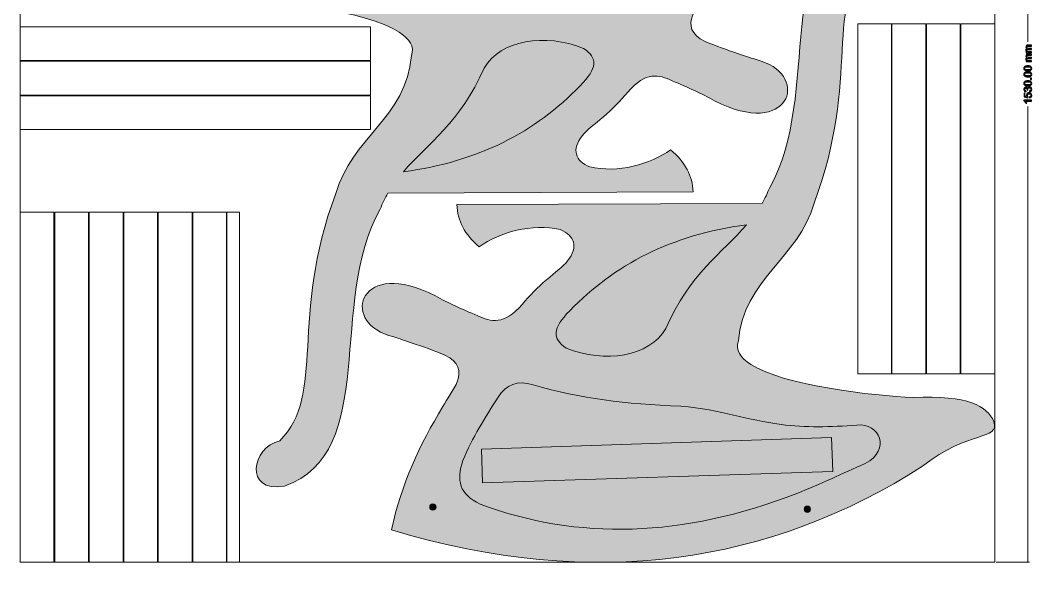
# Model space of a CAD drawing. Header units: millimetres. Extents: x -765 to 823, y -810 to 823.
# Drawn here: x -765 to 823, y -810 to 87 of the extents above; entities that cross this region are included whole.
import ezdxf

# ---------------------------------------------------------------- set-up
doc = ezdxf.new("R2010")
doc.units = ezdxf.units.MM
doc.header["$MEASUREMENT"] = 0
doc.layers.add('layer 1', color=7, linetype='Continuous')

msp = doc.modelspace()

# ---------------------------------------------------------------- hatches: boundary and pattern name
at = {"layer": 'layer 1', "true_color": 0xf5b2b6}
h = msp.add_hatch(color=231, dxfattribs=at)
edge = h.paths.add_edge_path()
edge.add_spline(control_points=[(-349.8353, -645.4328), (-201.0847, -591.8621), (-282.8496, -357.1801), (-199.8043, -210.315), (-196.3, -201.2428), (-192.2783, -192.9433), (-187.8331, -185.2009), (-187.8331, -185.2009), (291.4285, -183.1473), (291.4285, -183.1473), (290.649, -158.0855), (278.8769, -136.0217), (256.2241, -116.9253), (224.6749, -139.9117), (172.8817, -154.0412), (129.0667, -143.9467), (105.9978, -134.0738), (100.4163, -116.9923), (117.4933, -94.9063), (124.5641, -85.7615), (136.7692, -77.1643), (150.7269, -65.054), (164.44, -53.6869), (176.9683, -40.2271), (189.0107, -26.354), (217.5359, 6.51), (237.5932, 1.2437), (258.4696, -8.6294), (284.1059, -19.2212), (304.9511, -28.7852), (325.1917, -39.8847), (443.185, -100.7728), (474.6812, -1.7088), (398.3675, 22.2511), (373.1131, 30.0093), (387.5297, 25.3971), (362.9317, 33.6798), (341.1028, 41.03), (331.0084, 44.8571), (310.2881, 53.0948), (263.8712, 75.453), (302.7728, 111.9192), (313.3246, 133.8743), (350.0584, 194.7789), (378.3375, 255.3035), (394.0812, 327.8502), (73.1332, 423.38), (-199.7686, 380.9427), (-439.86, 227.7641), (-511.5727, 170.1605), (-561.3433, 187.8704), (-551.9169, 157.4308), (-539.9044, 133.1838), (-512.9532, 115.7259), (-424.8725, 119.9064), (-362.4707, 116.8252), (-222.6843, 101.6337), (-169.9143, 67.6749), (-153.7299, 57.2598), (-145.7305, 45.0793), (-150.659, 30.9415), (-158.734, -65.9966), (-244.9363, -98.5016), (-269.4922, -185.5508), (-342.975, -380.7331), (-284.296, -501.9102), (-357.5524, -573.9854), (-401.3084, -584.0799), (-415.2923, -655.8698), (-349.8353, -645.4328)], knot_values=[0, 0, 0, 0, 0.043478261, 0.043478261, 0.043478261, 0.086956522, 0.086956522, 0.086956522, 0.130434783, 0.130434783, 0.130434783, 0.173913043, 0.173913043, 0.173913043, 0.217391304, 0.217391304, 0.217391304, 0.260869565, 0.260869565, 0.260869565, 0.304347826, 0.304347826, 0.304347826, 0.347826087, 0.347826087, 0.347826087, 0.391304348, 0.391304348, 0.391304348, 0.434782609, 0.434782609, 0.434782609, 0.47826087, 0.47826087, 0.47826087, 0.52173913, 0.52173913, 0.52173913, 0.565217391, 0.565217391, 0.565217391, 0.608695652, 0.608695652, 0.608695652, 0.652173913, 0.652173913, 0.652173913, 0.695652174, 0.695652174, 0.695652174, 0.739130435, 0.739130435, 0.739130435, 0.782608696, 0.782608696, 0.782608696, 0.826086957, 0.826086957, 0.826086957, 0.869565217, 0.869565217, 0.869565217, 0.913043478, 0.913043478, 0.913043478, 0.956521739, 0.956521739, 0.956521739, 1, 1, 1, 1], degree=3, periodic=1)
h = msp.add_hatch(color=231, dxfattribs=at)
edge = h.paths.add_edge_path()
edge.add_spline(control_points=[(561.773, 259.0844), (413.0224, 205.5137), (494.7873, -29.1683), (411.742, -176.0334), (408.2377, -185.1056), (404.216, -193.4051), (399.7708, -201.1475), (399.7708, -201.1475), (-79.4908, -203.2011), (-79.4908, -203.2011), (-78.7113, -228.2629), (-66.9392, -250.3267), (-44.2864, -269.4231), (-12.7372, -246.4367), (39.056, -232.3072), (82.871, -242.4017), (105.9399, -252.2746), (111.5214, -269.3561), (94.4444, -291.4421), (87.3736, -300.5869), (75.1685, -309.1841), (61.2108, -321.2944), (47.4977, -332.6615), (34.9694, -346.1213), (22.927, -359.9944), (-5.5982, -392.8584), (-25.6555, -387.5921), (-46.5319, -377.719), (-72.1682, -367.1272), (-93.0134, -357.5632), (-113.254, -346.4637), (-231.2473, -285.5756), (-262.7435, -384.6396), (-186.4298, -408.5995), (-161.1754, -416.3577), (-175.592, -411.7455), (-150.994, -420.0282), (-129.1651, -427.3784), (-119.0707, -431.2055), (-98.3504, -439.4432), (-51.9335, -461.8014), (-90.8351, -498.2676), (-101.3869, -520.2227), (-138.1207, -581.1273), (-166.3998, -641.6519), (-182.1435, -714.1986), (138.8045, -809.7284), (411.7063, -767.2911), (651.7977, -614.1125), (723.5104, -556.5089), (773.281, -574.2188), (763.8546, -543.7792), (751.8421, -519.5322), (724.8909, -502.0743), (636.8102, -506.2548), (574.4084, -503.1736), (434.622, -487.9821), (381.852, -454.0233), (365.6676, -443.6082), (357.6682, -431.4277), (362.5967, -417.2899), (370.6717, -320.3518), (456.874, -287.8468), (481.4299, -200.7976), (554.9127, -5.6153), (496.2337, 115.5618), (569.4901, 187.637), (613.2461, 197.7315), (627.23, 269.5214), (561.773, 259.0844)], knot_values=[0, 0, 0, 0, 0.043478261, 0.043478261, 0.043478261, 0.086956522, 0.086956522, 0.086956522, 0.130434783, 0.130434783, 0.130434783, 0.173913043, 0.173913043, 0.173913043, 0.217391304, 0.217391304, 0.217391304, 0.260869565, 0.260869565, 0.260869565, 0.304347826, 0.304347826, 0.304347826, 0.347826087, 0.347826087, 0.347826087, 0.391304348, 0.391304348, 0.391304348, 0.434782609, 0.434782609, 0.434782609, 0.47826087, 0.47826087, 0.47826087, 0.52173913, 0.52173913, 0.52173913, 0.565217391, 0.565217391, 0.565217391, 0.608695652, 0.608695652, 0.608695652, 0.652173913, 0.652173913, 0.652173913, 0.695652174, 0.695652174, 0.695652174, 0.739130435, 0.739130435, 0.739130435, 0.782608696, 0.782608696, 0.782608696, 0.826086957, 0.826086957, 0.826086957, 0.869565217, 0.869565217, 0.869565217, 0.913043478, 0.913043478, 0.913043478, 0.956521739, 0.956521739, 0.956521739, 1, 1, 1, 1], degree=3, periodic=1)
h = msp.add_hatch(color=231, dxfattribs=at)
edge = h.paths.add_edge_path()
edge.add_spline(control_points=[(-163.4966, -151.4383), (-125.599, -107.6577), (-74.4046, -74.6154), (-36.5578, 11.2779), (-11.0877, 55.8399), (58.8689, 66.4878), (119.6193, 42.2549), (141.9705, 27.2025), (141.2729, 11.0883), (114.235, -16.4878), (42.9002, -89.2647), (-44.1357, -135.641), (-163.4966, -151.4383)], knot_values=[0, 0, 0, 0, 0.25, 0.25, 0.25, 0.5, 0.5, 0.5, 0.75, 0.75, 0.75, 1, 1, 1, 1], degree=3, periodic=1)
h = msp.add_hatch(color=231, dxfattribs=at)
edge = h.paths.add_edge_path()
edge.add_spline(control_points=[(375.4343, -234.9101), (337.5367, -278.6907), (286.3423, -311.733), (248.4955, -397.6263), (223.0254, -442.1883), (153.0688, -452.8362), (92.3184, -428.6033), (69.9672, -413.5509), (70.6648, -397.4367), (97.7027, -369.8606), (169.0375, -297.0837), (256.0734, -250.7074), (375.4343, -234.9101)], knot_values=[0, 0, 0, 0, 0.25, 0.25, 0.25, 0.5, 0.5, 0.5, 0.75, 0.75, 0.75, 1, 1, 1, 1], degree=3, periodic=1)
h = msp.add_hatch(color=231, dxfattribs=at)
edge = h.paths.add_edge_path()
edge.add_spline(control_points=[(40.5795, -486.1131), (116.9869, -508.7341), (183.188, -515.9146), (272.2602, -519.7787), (336.9106, -525.6306), (376.0572, -541.3776), (429.837, -548.6232), (467.3308, -553.151), (507.1732, -552.9811), (548.7549, -549.3329), (583.7757, -546.1027), (603.2687, -587.8697), (561.7319, -609.725), (525.847, -625.4801), (491.9132, -642.0714), (454.0771, -656.9903), (275.3903, -726.2859), (110.0106, -730.783), (-42.7116, -673.6428), (-75.9266, -658.2751), (-80.4498, -636.109), (-69.8645, -605.0237), (-55.1922, -569.35), (-35.071, -537.6583), (-14.5307, -505.5473), (-2.3942, -485.7887), (15.5894, -478.4875), (40.5795, -486.1131)], knot_values=[0, 0, 0, 0, 0.111111111, 0.111111111, 0.111111111, 0.222222222, 0.222222222, 0.222222222, 0.333333333, 0.333333333, 0.333333333, 0.444444444, 0.444444444, 0.444444444, 0.555555556, 0.555555556, 0.555555556, 0.666666667, 0.666666667, 0.666666667, 0.777777778, 0.777777778, 0.777777778, 0.888888889, 0.888888889, 0.888888889, 1, 1, 1, 1], degree=3, periodic=1)
at = {"layer": 'layer 1', "true_color": 0x2b2a29}
h = msp.add_hatch(color=250, dxfattribs=at)
edge = h.paths.add_edge_path()
edge.add_spline(control_points=[(-117.1445, -673.1365), (-114.3831, -673.1365), (-112.1445, -675.3751), (-112.1445, -678.1365), (-112.1445, -680.8979), (-114.3831, -683.1365), (-117.1445, -683.1365), (-119.9059, -683.1365), (-122.1445, -680.8979), (-122.1445, -678.1365), (-122.1445, -675.3751), (-119.9059, -673.1365), (-117.1445, -673.1365)], knot_values=[0, 0, 0, 0, 0.25, 0.25, 0.25, 0.5, 0.5, 0.5, 0.75, 0.75, 0.75, 1, 1, 1, 1], degree=3, periodic=1)
h = msp.add_hatch(color=250, dxfattribs=at)
edge = h.paths.add_edge_path()
edge.add_spline(control_points=[(470.8294, -676.6259), (473.5908, -676.6259), (475.8294, -678.8645), (475.8294, -681.6259), (475.8294, -684.3873), (473.5908, -686.6259), (470.8294, -686.6259), (468.068, -686.6259), (465.8294, -684.3873), (465.8294, -681.6259), (465.8294, -678.8645), (468.068, -676.6259), (470.8294, -676.6259)], knot_values=[0, 0, 0, 0, 0.25, 0.25, 0.25, 0.5, 0.5, 0.5, 0.75, 0.75, 0.75, 1, 1, 1, 1], degree=3, periodic=1)
at = {"layer": 'layer 1', "true_color": 0x2e72a9}
h = msp.add_hatch(color=155, dxfattribs=at)
edge = h.paths.add_edge_path()
edge.add_spline(control_points=[(817.1743, -763.984), (817.1743, -763.984), (816.9021, -765), (816.9021, -765), (816.9021, -765), (816.6298, -763.984), (816.6298, -763.984), (816.6298, -763.984), (817.1743, -763.984), (817.1743, -763.984)], knot_values=[0, 0, 0, 0, 0.333333333, 0.333333333, 0.333333333, 0.666666667, 0.666666667, 0.666666667, 1, 1, 1, 1], degree=3, periodic=1)

# ---------------------------------------------------------------- linework, layer by layer
at = {"layer": 'layer 1', "color": 250, "lineweight": 20}
for points in [[(-765, -765), (765, -765), (765, 765), (-765, 765), (-765, -765)], [(-765, 23.2333), (-215, 23.2333), (-215, 76.2333), (-765, 76.2333), (-765, 23.2333)], [(-765, -30.9534), (-215, -30.9534), (-215, 22.0466), (-765, 22.0466), (-765, -30.9534)], [(-765, -85.1401), (-215, -85.1401), (-215, -32.1401), (-765, -32.1401), (-765, -85.1401)]]:
    msp.add_lwpolyline(points, close=True, dxfattribs=at)
at = {"layer": 'layer 1', "color": 155, "lineweight": 9}
for points in [[(816.9021, 52.6093), (816.9021, 52.6093), (816.9021, 765), (816.9021, 765)], [(816.9021, -765), (816.9021, -765), (816.9021, -48.9517), (816.9021, -48.9517)], [(767.5, -765), (767.5, -765), (819.4021, -765), (819.4021, -765)]]:
    msp.add_open_spline(points, degree=3, dxfattribs=at)
at = {"layer": 'layer 1', "color": 250, "lineweight": 20}
for points, knots in [([(-349.8353, -645.4328), (-201.0847, -591.8621), (-282.8496, -357.1801), (-199.8043, -210.315), (-196.3, -201.2428), (-192.2783, -192.9433), (-187.8331, -185.2009), (-187.8331, -185.2009), (291.4285, -183.1473), (291.4285, -183.1473), (290.649, -158.0855), (278.8769, -136.0217), (256.2241, -116.9253), (224.6749, -139.9117), (172.8817, -154.0412), (129.0667, -143.9467), (105.9978, -134.0738), (100.4163, -116.9923), (117.4933, -94.9063), (124.5641, -85.7615), (136.7692, -77.1643), (150.7269, -65.054), (164.44, -53.6869), (176.9683, -40.2271), (189.0107, -26.354), (217.5359, 6.51), (237.5932, 1.2437), (258.4696, -8.6294), (284.1059, -19.2212), (304.9511, -28.7852), (325.1917, -39.8847), (443.185, -100.7728), (474.6812, -1.7088), (398.3675, 22.2511), (373.1131, 30.0093), (387.5297, 25.3971), (362.9317, 33.6798), (341.1028, 41.03), (331.0084, 44.8571), (310.2881, 53.0948), (263.8712, 75.453), (302.7728, 111.9192), (313.3246, 133.8743), (350.0584, 194.7789), (378.3375, 255.3035), (394.0812, 327.8502), (73.1332, 423.38), (-199.7686, 380.9427), (-439.86, 227.7641), (-511.5727, 170.1605), (-561.3433, 187.8704), (-551.9169, 157.4308), (-539.9044, 133.1838), (-512.9532, 115.7259), (-424.8725, 119.9064), (-362.4707, 116.8252), (-222.6843, 101.6337), (-169.9143, 67.6749), (-153.7299, 57.2598), (-145.7305, 45.0793), (-150.659, 30.9415), (-158.734, -65.9966), (-244.9363, -98.5016), (-269.4922, -185.5508), (-342.975, -380.7331), (-284.296, -501.9102), (-357.5524, -573.9854), (-401.3084, -584.0799), (-415.2923, -655.8698), (-349.8353, -645.4328)], [0, 0, 0, 0, 0.043478261, 0.043478261, 0.043478261, 0.086956522, 0.086956522, 0.086956522, 0.130434783, 0.130434783, 0.130434783, 0.173913043, 0.173913043, 0.173913043, 0.217391304, 0.217391304, 0.217391304, 0.260869565, 0.260869565, 0.260869565, 0.304347826, 0.304347826, 0.304347826, 0.347826087, 0.347826087, 0.347826087, 0.391304348, 0.391304348, 0.391304348, 0.434782609, 0.434782609, 0.434782609, 0.47826087, 0.47826087, 0.47826087, 0.52173913, 0.52173913, 0.52173913, 0.565217391, 0.565217391, 0.565217391, 0.608695652, 0.608695652, 0.608695652, 0.652173913, 0.652173913, 0.652173913, 0.695652174, 0.695652174, 0.695652174, 0.739130435, 0.739130435, 0.739130435, 0.782608696, 0.782608696, 0.782608696, 0.826086957, 0.826086957, 0.826086957, 0.869565217, 0.869565217, 0.869565217, 0.913043478, 0.913043478, 0.913043478, 0.956521739, 0.956521739, 0.956521739, 1, 1, 1, 1]), ([(561.773, 259.0844), (413.0224, 205.5137), (494.7873, -29.1683), (411.742, -176.0334), (408.2377, -185.1056), (404.216, -193.4051), (399.7708, -201.1475), (399.7708, -201.1475), (-79.4908, -203.2011), (-79.4908, -203.2011), (-78.7113, -228.2629), (-66.9392, -250.3267), (-44.2864, -269.4231), (-12.7372, -246.4367), (39.056, -232.3072), (82.871, -242.4017), (105.9399, -252.2746), (111.5214, -269.3561), (94.4444, -291.4421), (87.3736, -300.5869), (75.1685, -309.1841), (61.2108, -321.2944), (47.4977, -332.6615), (34.9694, -346.1213), (22.927, -359.9944), (-5.5982, -392.8584), (-25.6555, -387.5921), (-46.5319, -377.719), (-72.1682, -367.1272), (-93.0134, -357.5632), (-113.254, -346.4637), (-231.2473, -285.5756), (-262.7435, -384.6396), (-186.4298, -408.5995), (-161.1754, -416.3577), (-175.592, -411.7455), (-150.994, -420.0282), (-129.1651, -427.3784), (-119.0707, -431.2055), (-98.3504, -439.4432), (-51.9335, -461.8014), (-90.8351, -498.2676), (-101.3869, -520.2227), (-138.1207, -581.1273), (-166.3998, -641.6519), (-182.1435, -714.1986), (138.8045, -809.7284), (411.7063, -767.2911), (651.7977, -614.1125), (723.5104, -556.5089), (773.281, -574.2188), (763.8546, -543.7792), (751.8421, -519.5322), (724.8909, -502.0743), (636.8102, -506.2548), (574.4084, -503.1736), (434.622, -487.9821), (381.852, -454.0233), (365.6676, -443.6082), (357.6682, -431.4277), (362.5967, -417.2899), (370.6717, -320.3518), (456.874, -287.8468), (481.4299, -200.7976), (554.9127, -5.6153), (496.2337, 115.5618), (569.4901, 187.637), (613.2461, 197.7315), (627.23, 269.5214), (561.773, 259.0844)], [0, 0, 0, 0, 0.043478261, 0.043478261, 0.043478261, 0.086956522, 0.086956522, 0.086956522, 0.130434783, 0.130434783, 0.130434783, 0.173913043, 0.173913043, 0.173913043, 0.217391304, 0.217391304, 0.217391304, 0.260869565, 0.260869565, 0.260869565, 0.304347826, 0.304347826, 0.304347826, 0.347826087, 0.347826087, 0.347826087, 0.391304348, 0.391304348, 0.391304348, 0.434782609, 0.434782609, 0.434782609, 0.47826087, 0.47826087, 0.47826087, 0.52173913, 0.52173913, 0.52173913, 0.565217391, 0.565217391, 0.565217391, 0.608695652, 0.608695652, 0.608695652, 0.652173913, 0.652173913, 0.652173913, 0.695652174, 0.695652174, 0.695652174, 0.739130435, 0.739130435, 0.739130435, 0.782608696, 0.782608696, 0.782608696, 0.826086957, 0.826086957, 0.826086957, 0.869565217, 0.869565217, 0.869565217, 0.913043478, 0.913043478, 0.913043478, 0.956521739, 0.956521739, 0.956521739, 1, 1, 1, 1]), ([(549.9051, -469.1068), (549.9051, -469.1068), (549.9051, 80.8932), (549.9051, 80.8932), (549.9051, 80.8932), (602.9051, 80.8932), (602.9051, 80.8932), (602.9051, 80.8932), (602.9051, -469.1068), (602.9051, -469.1068), (602.9051, -469.1068), (549.9051, -469.1068), (549.9051, -469.1068)], [0, 0, 0, 0, 0.25, 0.25, 0.25, 0.5, 0.5, 0.5, 0.75, 0.75, 0.75, 1, 1, 1, 1]), ([(603.6266, -469.1068), (603.6266, -469.1068), (603.6266, 80.8932), (603.6266, 80.8932), (603.6266, 80.8932), (656.6266, 80.8932), (656.6266, 80.8932), (656.6266, 80.8932), (656.6266, -469.1068), (656.6266, -469.1068), (656.6266, -469.1068), (603.6266, -469.1068), (603.6266, -469.1068)], [0, 0, 0, 0, 0.25, 0.25, 0.25, 0.5, 0.5, 0.5, 0.75, 0.75, 0.75, 1, 1, 1, 1]), ([(657.8133, -469.1068), (657.8133, -469.1068), (657.8133, 80.8932), (657.8133, 80.8932), (657.8133, 80.8932), (710.8133, 80.8932), (710.8133, 80.8932), (710.8133, 80.8932), (710.8133, -469.1068), (710.8133, -469.1068), (710.8133, -469.1068), (657.8133, -469.1068), (657.8133, -469.1068)], [0, 0, 0, 0, 0.25, 0.25, 0.25, 0.5, 0.5, 0.5, 0.75, 0.75, 0.75, 1, 1, 1, 1]), ([(712, -469.1068), (712, -469.1068), (712, 80.8932), (712, 80.8932), (712, 80.8932), (765, 80.8932), (765, 80.8932), (765, 80.8932), (765, -469.1068), (765, -469.1068), (765, -469.1068), (712, -469.1068), (712, -469.1068)], [0, 0, 0, 0, 0.25, 0.25, 0.25, 0.5, 0.5, 0.5, 0.75, 0.75, 0.75, 1, 1, 1, 1]), ([(-163.4966, -151.4383), (-125.599, -107.6577), (-74.4046, -74.6154), (-36.5578, 11.2779), (-11.0877, 55.8399), (58.8689, 66.4878), (119.6193, 42.2549), (141.9705, 27.2025), (141.2729, 11.0883), (114.235, -16.4878), (42.9002, -89.2647), (-44.1357, -135.641), (-163.4966, -151.4383)], [0, 0, 0, 0, 0.25, 0.25, 0.25, 0.5, 0.5, 0.5, 0.75, 0.75, 0.75, 1, 1, 1, 1]), ([(-765, -765), (-765, -765), (-765, -215), (-765, -215), (-765, -215), (-712, -215), (-712, -215), (-712, -215), (-712, -765), (-712, -765), (-712, -765), (-765, -765), (-765, -765)], [0, 0, 0, 0, 0.25, 0.25, 0.25, 0.5, 0.5, 0.5, 0.75, 0.75, 0.75, 1, 1, 1, 1]), ([(-710.8133, -765), (-710.8133, -765), (-710.8133, -215), (-710.8133, -215), (-710.8133, -215), (-657.8133, -215), (-657.8133, -215), (-657.8133, -215), (-657.8133, -765), (-657.8133, -765), (-657.8133, -765), (-710.8133, -765), (-710.8133, -765)], [0, 0, 0, 0, 0.25, 0.25, 0.25, 0.5, 0.5, 0.5, 0.75, 0.75, 0.75, 1, 1, 1, 1]), ([(-656.6266, -765), (-656.6266, -765), (-656.6266, -215), (-656.6266, -215), (-656.6266, -215), (-603.6266, -215), (-603.6266, -215), (-603.6266, -215), (-603.6266, -765), (-603.6266, -765), (-603.6266, -765), (-656.6266, -765), (-656.6266, -765)], [0, 0, 0, 0, 0.25, 0.25, 0.25, 0.5, 0.5, 0.5, 0.75, 0.75, 0.75, 1, 1, 1, 1]), ([(-602.44, -765), (-602.44, -765), (-602.44, -215), (-602.44, -215), (-602.44, -215), (-549.44, -215), (-549.44, -215), (-549.44, -215), (-549.44, -765), (-549.44, -765), (-549.44, -765), (-602.44, -765), (-602.44, -765)], [0, 0, 0, 0, 0.25, 0.25, 0.25, 0.5, 0.5, 0.5, 0.75, 0.75, 0.75, 1, 1, 1, 1]), ([(-548.2534, -765), (-548.2534, -765), (-548.2534, -215), (-548.2534, -215), (-548.2534, -215), (-495.2534, -215), (-495.2534, -215), (-495.2534, -215), (-495.2534, -765), (-495.2534, -765), (-495.2534, -765), (-548.2534, -765), (-548.2534, -765)], [0, 0, 0, 0, 0.25, 0.25, 0.25, 0.5, 0.5, 0.5, 0.75, 0.75, 0.75, 1, 1, 1, 1]), ([(-494.0667, -765), (-494.0667, -765), (-494.0667, -215), (-494.0667, -215), (-494.0667, -215), (-441.0667, -215), (-441.0667, -215), (-441.0667, -215), (-441.0667, -765), (-441.0667, -765), (-441.0667, -765), (-494.0667, -765), (-494.0667, -765)], [0, 0, 0, 0, 0.25, 0.25, 0.25, 0.5, 0.5, 0.5, 0.75, 0.75, 0.75, 1, 1, 1, 1]), ([(-440.5426, -765), (-440.5426, -765), (-440.5426, -215), (-440.5426, -215), (-440.5426, -215), (-420.5426, -215), (-420.5426, -215), (-420.5426, -215), (-420.5426, -765), (-420.5426, -765), (-420.5426, -765), (-440.5426, -765), (-440.5426, -765)], [0, 0, 0, 0, 0.25, 0.25, 0.25, 0.5, 0.5, 0.5, 0.75, 0.75, 0.75, 1, 1, 1, 1]), ([(375.4343, -234.9101), (337.5367, -278.6907), (286.3423, -311.733), (248.4955, -397.6263), (223.0254, -442.1883), (153.0688, -452.8362), (92.3184, -428.6033), (69.9672, -413.5509), (70.6648, -397.4367), (97.7027, -369.8606), (169.0375, -297.0837), (256.0734, -250.7074), (375.4343, -234.9101)], [0, 0, 0, 0, 0.25, 0.25, 0.25, 0.5, 0.5, 0.5, 0.75, 0.75, 0.75, 1, 1, 1, 1]), ([(40.5795, -486.1131), (116.9869, -508.7341), (183.188, -515.9146), (272.2602, -519.7787), (336.9106, -525.6306), (376.0572, -541.3776), (429.837, -548.6232), (467.3308, -553.151), (507.1732, -552.9811), (548.7549, -549.3329), (583.7757, -546.1027), (603.2687, -587.8697), (561.7319, -609.725), (525.847, -625.4801), (491.9132, -642.0714), (454.0771, -656.9903), (275.3903, -726.2859), (110.0106, -730.783), (-42.7116, -673.6428), (-75.9266, -658.2751), (-80.4498, -636.109), (-69.8645, -605.0237), (-55.1922, -569.35), (-35.071, -537.6583), (-14.5307, -505.5473), (-2.3942, -485.7887), (15.5894, -478.4875), (40.5795, -486.1131)], [0, 0, 0, 0, 0.111111111, 0.111111111, 0.111111111, 0.222222222, 0.222222222, 0.222222222, 0.333333333, 0.333333333, 0.333333333, 0.444444444, 0.444444444, 0.444444444, 0.555555556, 0.555555556, 0.555555556, 0.666666667, 0.666666667, 0.666666667, 0.777777778, 0.777777778, 0.777777778, 0.888888889, 0.888888889, 0.888888889, 1, 1, 1, 1]), ([(-40.8385, -587.3533), (-40.8385, -587.3533), (508.8618, -569.1984), (508.8618, -569.1984), (508.8618, -569.1984), (510.6113, -622.1695), (510.6113, -622.1695), (510.6113, -622.1695), (-39.089, -640.3244), (-39.089, -640.3244), (-39.089, -640.3244), (-40.8385, -587.3533), (-40.8385, -587.3533)], [0, 0, 0, 0, 0.25, 0.25, 0.25, 0.5, 0.5, 0.5, 0.75, 0.75, 0.75, 1, 1, 1, 1]), ([(-117.1445, -673.1365), (-114.3831, -673.1365), (-112.1445, -675.3751), (-112.1445, -678.1365), (-112.1445, -680.8979), (-114.3831, -683.1365), (-117.1445, -683.1365), (-119.9059, -683.1365), (-122.1445, -680.8979), (-122.1445, -678.1365), (-122.1445, -675.3751), (-119.9059, -673.1365), (-117.1445, -673.1365)], [0, 0, 0, 0, 0.25, 0.25, 0.25, 0.5, 0.5, 0.5, 0.75, 0.75, 0.75, 1, 1, 1, 1]), ([(470.8294, -676.6259), (473.5908, -676.6259), (475.8294, -678.8645), (475.8294, -681.6259), (475.8294, -684.3873), (473.5908, -686.6259), (470.8294, -686.6259), (468.068, -686.6259), (465.8294, -684.3873), (465.8294, -681.6259), (465.8294, -678.8645), (468.068, -676.6259), (470.8294, -676.6259)], [0, 0, 0, 0, 0.25, 0.25, 0.25, 0.5, 0.5, 0.5, 0.75, 0.75, 0.75, 1, 1, 1, 1])]:
    msp.add_open_spline(points, degree=3, knots=knots, dxfattribs=at)
at = {"layer": 'layer 1', "color": 155}
for points, knots in [([(822.9896, 35.5231), (822.9896, 35.5231), (814.2012, 35.5231), (814.2012, 35.5231), (814.2012, 35.5231), (814.2012, 36.8608), (814.2012, 36.8608), (814.2012, 36.8608), (815.443, 36.8608), (815.443, 36.8608), (815.014, 37.1346), (814.6669, 37.5015), (814.4072, 37.9587), (814.1448, 38.4159), (814.015, 38.9352), (814.015, 39.5194), (814.015, 40.1685), (814.1504, 40.7019), (814.4185, 41.1167), (814.6895, 41.5316), (815.0648, 41.8251), (815.5502, 41.9944), (814.5258, 42.6944), (814.015, 43.6003), (814.015, 44.7179), (814.015, 45.5928), (814.2548, 46.2673), (814.7374, 46.7358), (815.22, 47.2071), (815.9623, 47.4441), (816.9642, 47.4441), (816.9642, 47.4441), (822.9896, 47.4441), (822.9896, 47.4441), (822.9896, 47.4441), (822.9896, 45.954), (822.9896, 45.954), (822.9896, 45.954), (817.4581, 45.954), (817.4581, 45.954), (816.8654, 45.954), (816.4364, 45.9032), (816.1739, 45.8073), (815.9115, 45.7113), (815.7026, 45.5363), (815.5418, 45.2795), (815.3809, 45.0255), (815.3019, 44.7263), (815.3019, 44.3849), (815.3019, 43.764), (815.5079, 43.2503), (815.9171, 42.8411), (816.3292, 42.4319), (816.9867, 42.2287), (817.8899, 42.2287), (817.8899, 42.2287), (822.9896, 42.2287), (822.9896, 42.2287), (822.9896, 42.2287), (822.9896, 40.7386), (822.9896, 40.7386), (822.9896, 40.7386), (817.2859, 40.7386), (817.2859, 40.7386), (816.6255, 40.7386), (816.1288, 40.6172), (815.7986, 40.3745), (815.4684, 40.1318), (815.3019, 39.7338), (815.3019, 39.1835), (815.3019, 38.7658), (815.4119, 38.3792), (815.6321, 38.0236), (815.8522, 37.668), (816.1739, 37.4112), (816.6001, 37.2503), (817.0234, 37.0923), (817.6359, 37.0132), (818.4345, 37.0132), (818.4345, 37.0132), (822.9896, 37.0132), (822.9896, 37.0132), (822.9896, 37.0132), (822.9896, 35.5231), (822.9896, 35.5231)], [0, 0, 0, 0, 0.035714286, 0.035714286, 0.035714286, 0.071428571, 0.071428571, 0.071428571, 0.107142857, 0.107142857, 0.107142857, 0.142857143, 0.142857143, 0.142857143, 0.178571429, 0.178571429, 0.178571429, 0.214285714, 0.214285714, 0.214285714, 0.25, 0.25, 0.25, 0.285714286, 0.285714286, 0.285714286, 0.321428571, 0.321428571, 0.321428571, 0.357142857, 0.357142857, 0.357142857, 0.392857143, 0.392857143, 0.392857143, 0.428571429, 0.428571429, 0.428571429, 0.464285714, 0.464285714, 0.464285714, 0.5, 0.5, 0.5, 0.535714286, 0.535714286, 0.535714286, 0.571428571, 0.571428571, 0.571428571, 0.607142857, 0.607142857, 0.607142857, 0.642857143, 0.642857143, 0.642857143, 0.678571429, 0.678571429, 0.678571429, 0.714285714, 0.714285714, 0.714285714, 0.75, 0.75, 0.75, 0.785714286, 0.785714286, 0.785714286, 0.821428571, 0.821428571, 0.821428571, 0.857142857, 0.857142857, 0.857142857, 0.892857143, 0.892857143, 0.892857143, 0.928571429, 0.928571429, 0.928571429, 0.964285714, 0.964285714, 0.964285714, 1, 1, 1, 1]), ([(822.9896, 21.4177), (822.9896, 21.4177), (814.2012, 21.4177), (814.2012, 21.4177), (814.2012, 21.4177), (814.2012, 22.7554), (814.2012, 22.7554), (814.2012, 22.7554), (815.443, 22.7554), (815.443, 22.7554), (815.014, 23.0292), (814.6669, 23.3961), (814.4072, 23.8533), (814.1448, 24.3105), (814.015, 24.8298), (814.015, 25.414), (814.015, 26.0631), (814.1504, 26.5965), (814.4185, 27.0113), (814.6895, 27.4262), (815.0648, 27.7197), (815.5502, 27.889), (814.5258, 28.589), (814.015, 29.4949), (814.015, 30.6125), (814.015, 31.4874), (814.2548, 32.1619), (814.7374, 32.6304), (815.22, 33.1017), (815.9623, 33.3387), (816.9642, 33.3387), (816.9642, 33.3387), (822.9896, 33.3387), (822.9896, 33.3387), (822.9896, 33.3387), (822.9896, 31.8486), (822.9896, 31.8486), (822.9896, 31.8486), (817.4581, 31.8486), (817.4581, 31.8486), (816.8654, 31.8486), (816.4364, 31.7978), (816.1739, 31.7019), (815.9115, 31.6059), (815.7026, 31.4309), (815.5418, 31.1741), (815.3809, 30.9201), (815.3019, 30.6209), (815.3019, 30.2795), (815.3019, 29.6586), (815.5079, 29.1449), (815.9171, 28.7357), (816.3292, 28.3265), (816.9867, 28.1233), (817.8899, 28.1233), (817.8899, 28.1233), (822.9896, 28.1233), (822.9896, 28.1233), (822.9896, 28.1233), (822.9896, 26.6332), (822.9896, 26.6332), (822.9896, 26.6332), (817.2859, 26.6332), (817.2859, 26.6332), (816.6255, 26.6332), (816.1288, 26.5118), (815.7986, 26.2691), (815.4684, 26.0264), (815.3019, 25.6284), (815.3019, 25.0781), (815.3019, 24.6604), (815.4119, 24.2738), (815.6321, 23.9182), (815.8522, 23.5626), (816.1739, 23.3058), (816.6001, 23.1449), (817.0234, 22.9869), (817.6359, 22.9078), (818.4345, 22.9078), (818.4345, 22.9078), (822.9896, 22.9078), (822.9896, 22.9078), (822.9896, 22.9078), (822.9896, 21.4177), (822.9896, 21.4177)], [0, 0, 0, 0, 0.035714286, 0.035714286, 0.035714286, 0.071428571, 0.071428571, 0.071428571, 0.107142857, 0.107142857, 0.107142857, 0.142857143, 0.142857143, 0.142857143, 0.178571429, 0.178571429, 0.178571429, 0.214285714, 0.214285714, 0.214285714, 0.25, 0.25, 0.25, 0.285714286, 0.285714286, 0.285714286, 0.321428571, 0.321428571, 0.321428571, 0.357142857, 0.357142857, 0.357142857, 0.392857143, 0.392857143, 0.392857143, 0.428571429, 0.428571429, 0.428571429, 0.464285714, 0.464285714, 0.464285714, 0.5, 0.5, 0.5, 0.535714286, 0.535714286, 0.535714286, 0.571428571, 0.571428571, 0.571428571, 0.607142857, 0.607142857, 0.607142857, 0.642857143, 0.642857143, 0.642857143, 0.678571429, 0.678571429, 0.678571429, 0.714285714, 0.714285714, 0.714285714, 0.75, 0.75, 0.75, 0.785714286, 0.785714286, 0.785714286, 0.821428571, 0.821428571, 0.821428571, 0.857142857, 0.857142857, 0.857142857, 0.892857143, 0.892857143, 0.892857143, 0.928571429, 0.928571429, 0.928571429, 0.964285714, 0.964285714, 0.964285714, 1, 1, 1, 1]), ([(817.0065, 6.889), (815.5756, 6.889), (814.4185, 7.0358), (813.5436, 7.3293), (812.6659, 7.6256), (811.9914, 8.063), (811.5201, 8.6444), (811.0488, 9.223), (810.8146, 9.9539), (810.8146, 10.8345), (810.8146, 11.4836), (810.9444, 12.0537), (811.2068, 12.5475), (811.4693, 13.0386), (811.8475, 13.445), (812.3414, 13.7611), (812.8324, 14.0772), (813.4336, 14.3255), (814.142, 14.5062), (814.8503, 14.6896), (815.8071, 14.7799), (817.0065, 14.7799), (818.4289, 14.7799), (819.5804, 14.6332), (820.4552, 14.3425), (821.333, 14.0518), (822.0075, 13.6143), (822.4816, 13.033), (822.9557, 12.4544), (823.1928, 11.7206), (823.1928, 10.8345), (823.1928, 9.6689), (822.7779, 8.7517), (821.9454, 8.0856), (820.9294, 7.2869), (819.284, 6.889), (817.0065, 6.889)], [0, 0, 0, 0, 0.083333333, 0.083333333, 0.083333333, 0.166666667, 0.166666667, 0.166666667, 0.25, 0.25, 0.25, 0.333333333, 0.333333333, 0.333333333, 0.416666667, 0.416666667, 0.416666667, 0.5, 0.5, 0.5, 0.583333333, 0.583333333, 0.583333333, 0.666666667, 0.666666667, 0.666666667, 0.75, 0.75, 0.75, 0.833333333, 0.833333333, 0.833333333, 0.916666667, 0.916666667, 0.916666667, 1, 1, 1, 1]), ([(817.0065, -2.5287), (815.5756, -2.5287), (814.4185, -2.3819), (813.5436, -2.0884), (812.6659, -1.7921), (811.9914, -1.3547), (811.5201, -0.7733), (811.0488, -0.1947), (810.8146, 0.5362), (810.8146, 1.4168), (810.8146, 2.0659), (810.9444, 2.636), (811.2068, 3.1298), (811.4693, 3.6209), (811.8475, 4.0273), (812.3414, 4.3434), (812.8324, 4.6595), (813.4336, 4.9078), (814.142, 5.0885), (814.8503, 5.2719), (815.8071, 5.3622), (817.0065, 5.3622), (818.4289, 5.3622), (819.5804, 5.2155), (820.4552, 4.9248), (821.333, 4.6341), (822.0075, 4.1966), (822.4816, 3.6153), (822.9557, 3.0367), (823.1928, 2.3029), (823.1928, 1.4168), (823.1928, 0.2512), (822.7779, -0.666), (821.9454, -1.3321), (820.9294, -2.1308), (819.284, -2.5287), (817.0065, -2.5287)], [0, 0, 0, 0, 0.083333333, 0.083333333, 0.083333333, 0.166666667, 0.166666667, 0.166666667, 0.25, 0.25, 0.25, 0.333333333, 0.333333333, 0.333333333, 0.416666667, 0.416666667, 0.416666667, 0.5, 0.5, 0.5, 0.583333333, 0.583333333, 0.583333333, 0.666666667, 0.666666667, 0.666666667, 0.75, 0.75, 0.75, 0.833333333, 0.833333333, 0.833333333, 0.916666667, 0.916666667, 0.916666667, 1, 1, 1, 1]), ([(817.0121, 8.413), (819.0075, 8.413), (820.3339, 8.6444), (820.9886, 9.1101), (821.6462, 9.5757), (821.9736, 10.1515), (821.9736, 10.8345), (821.9736, 11.5174), (821.6434, 12.0932), (820.9858, 12.5588), (820.3254, 13.0245), (819.0018, 13.2559), (817.0121, 13.2559), (815.0168, 13.2559), (813.6904, 13.0245), (813.0356, 12.5588), (812.3781, 12.096), (812.0507, 11.5146), (812.0507, 10.8175), (812.0507, 10.1345), (812.3414, 9.587), (812.9199, 9.1778), (813.6565, 8.667), (815.0225, 8.413), (817.0121, 8.413)], [0, 0, 0, 0, 0.125, 0.125, 0.125, 0.25, 0.25, 0.25, 0.375, 0.375, 0.375, 0.5, 0.5, 0.5, 0.625, 0.625, 0.625, 0.75, 0.75, 0.75, 0.875, 0.875, 0.875, 1, 1, 1, 1]), ([(817.0121, -1.0047), (819.0075, -1.0047), (820.3339, -0.7733), (820.9886, -0.3076), (821.6462, 0.158), (821.9736, 0.7338), (821.9736, 1.4168), (821.9736, 2.0997), (821.6434, 2.6755), (820.9858, 3.1411), (820.3254, 3.6068), (819.0018, 3.8382), (817.0121, 3.8382), (815.0168, 3.8382), (813.6904, 3.6068), (813.0356, 3.1411), (812.3781, 2.6783), (812.0507, 2.0969), (812.0507, 1.3998), (812.0507, 0.7168), (812.3414, 0.1693), (812.9199, -0.2399), (813.6565, -0.7507), (815.0225, -1.0047), (817.0121, -1.0047)], [0, 0, 0, 0, 0.125, 0.125, 0.125, 0.25, 0.25, 0.25, 0.375, 0.375, 0.375, 0.5, 0.5, 0.5, 0.625, 0.625, 0.625, 0.75, 0.75, 0.75, 0.875, 0.875, 0.875, 1, 1, 1, 1]), ([(817.0065, -16.651), (815.5756, -16.651), (814.4185, -16.5042), (813.5436, -16.2107), (812.6659, -15.9144), (811.9914, -15.477), (811.5201, -14.8956), (811.0488, -14.317), (810.8146, -13.5861), (810.8146, -12.7055), (810.8146, -12.0564), (810.9444, -11.4863), (811.2068, -10.9925), (811.4693, -10.5014), (811.8475, -10.095), (812.3414, -9.7789), (812.8324, -9.4628), (813.4336, -9.2145), (814.142, -9.0338), (814.8503, -8.8504), (815.8071, -8.7601), (817.0065, -8.7601), (818.4289, -8.7601), (819.5804, -8.9068), (820.4552, -9.1975), (821.333, -9.4882), (822.0075, -9.9257), (822.4816, -10.507), (822.9557, -11.0856), (823.1928, -11.8194), (823.1928, -12.7055), (823.1928, -13.8711), (822.7779, -14.7883), (821.9454, -15.4544), (820.9294, -16.2531), (819.284, -16.651), (817.0065, -16.651)], [0, 0, 0, 0, 0.083333333, 0.083333333, 0.083333333, 0.166666667, 0.166666667, 0.166666667, 0.25, 0.25, 0.25, 0.333333333, 0.333333333, 0.333333333, 0.416666667, 0.416666667, 0.416666667, 0.5, 0.5, 0.5, 0.583333333, 0.583333333, 0.583333333, 0.666666667, 0.666666667, 0.666666667, 0.75, 0.75, 0.75, 0.833333333, 0.833333333, 0.833333333, 0.916666667, 0.916666667, 0.916666667, 1, 1, 1, 1]), ([(817.0121, -15.127), (819.0075, -15.127), (820.3339, -14.8956), (820.9886, -14.4299), (821.6462, -13.9643), (821.9736, -13.3885), (821.9736, -12.7055), (821.9736, -12.0226), (821.6434, -11.4468), (820.9858, -10.9812), (820.3254, -10.5155), (819.0018, -10.2841), (817.0121, -10.2841), (815.0168, -10.2841), (813.6904, -10.5155), (813.0356, -10.9812), (812.3781, -11.444), (812.0507, -12.0254), (812.0507, -12.7225), (812.0507, -13.4055), (812.3414, -13.953), (812.9199, -14.3622), (813.6565, -14.873), (815.0225, -15.127), (817.0121, -15.127)], [0, 0, 0, 0, 0.125, 0.125, 0.125, 0.25, 0.25, 0.25, 0.375, 0.375, 0.375, 0.5, 0.5, 0.5, 0.625, 0.625, 0.625, 0.75, 0.75, 0.75, 0.875, 0.875, 0.875, 1, 1, 1, 1]), ([(822.9896, -6.4036), (822.9896, -6.4036), (821.2963, -6.4036), (821.2963, -6.4036), (821.2963, -6.4036), (821.2963, -4.7102), (821.2963, -4.7102), (821.2963, -4.7102), (822.9896, -4.7102), (822.9896, -4.7102), (822.9896, -4.7102), (822.9896, -6.4036), (822.9896, -6.4036)], [0, 0, 0, 0, 0.25, 0.25, 0.25, 0.5, 0.5, 0.5, 0.75, 0.75, 0.75, 1, 1, 1, 1]), ([(819.7723, -26.0687), (819.7723, -26.0687), (819.5691, -24.5786), (819.5691, -24.5786), (820.4157, -24.4064), (821.0253, -24.1185), (821.3979, -23.7093), (821.7704, -23.3001), (821.9567, -22.7978), (821.9567, -22.2023), (821.9567, -21.4967), (821.714, -20.9012), (821.2285, -20.4214), (820.7431, -19.9417), (820.142, -19.7018), (819.4251, -19.7018), (818.7422, -19.7018), (818.1777, -19.9247), (817.7318, -20.3735), (817.2887, -20.8194), (817.0658, -21.3866), (817.0658, -22.0781), (817.0658, -22.3603), (817.1222, -22.7103), (817.2323, -23.1308), (817.2323, -23.1308), (815.9284, -22.9643), (815.9284, -22.9643), (815.9397, -22.8655), (815.9453, -22.7836), (815.9453, -22.7244), (815.9453, -22.0866), (815.7788, -21.5165), (815.4486, -21.0056), (815.1184, -20.4976), (814.6104, -20.2436), (813.9246, -20.2436), (813.38, -20.2436), (812.9284, -20.4299), (812.57, -20.7996), (812.2116, -21.1693), (812.0338, -21.6463), (812.0338, -22.2305), (812.0338, -22.8119), (812.2172, -23.2945), (812.5841, -23.6811), (812.951, -24.0677), (813.5013, -24.3161), (814.2351, -24.4262), (814.2351, -24.4262), (813.9642, -25.9163), (813.9642, -25.9163), (812.9651, -25.7329), (812.189, -25.3208), (811.6386, -24.6745), (811.0883, -24.0311), (810.8146, -23.2267), (810.8146, -22.2672), (810.8146, -21.6068), (810.9557, -20.9972), (811.2407, -20.4412), (811.5229, -19.8824), (811.9096, -19.4562), (812.3978, -19.1627), (812.8889, -18.8664), (813.4082, -18.7196), (813.9585, -18.7196), (814.4806, -18.7196), (814.9547, -18.8608), (815.3837, -19.1402), (815.8127, -19.4224), (816.1542, -19.8401), (816.4082, -20.3904), (816.5719, -19.6736), (816.9162, -19.1176), (817.4383, -18.7196), (817.9576, -18.3245), (818.6123, -18.127), (819.3941, -18.127), (820.4524, -18.127), (821.3527, -18.5136), (822.0893, -19.2841), (822.8259, -20.0574), (823.1928, -21.0339), (823.1928, -22.2136), (823.1928, -23.2775), (822.8767, -24.1609), (822.2417, -24.8636), (821.6067, -25.5692), (820.7826, -25.9699), (819.7723, -26.0687)], [0, 0, 0, 0, 0.033333333, 0.033333333, 0.033333333, 0.066666667, 0.066666667, 0.066666667, 0.1, 0.1, 0.1, 0.133333333, 0.133333333, 0.133333333, 0.166666667, 0.166666667, 0.166666667, 0.2, 0.2, 0.2, 0.233333333, 0.233333333, 0.233333333, 0.266666667, 0.266666667, 0.266666667, 0.3, 0.3, 0.3, 0.333333333, 0.333333333, 0.333333333, 0.366666667, 0.366666667, 0.366666667, 0.4, 0.4, 0.4, 0.433333333, 0.433333333, 0.433333333, 0.466666667, 0.466666667, 0.466666667, 0.5, 0.5, 0.5, 0.533333333, 0.533333333, 0.533333333, 0.566666667, 0.566666667, 0.566666667, 0.6, 0.6, 0.6, 0.633333333, 0.633333333, 0.633333333, 0.666666667, 0.666666667, 0.666666667, 0.7, 0.7, 0.7, 0.733333333, 0.733333333, 0.733333333, 0.766666667, 0.766666667, 0.766666667, 0.8, 0.8, 0.8, 0.833333333, 0.833333333, 0.833333333, 0.866666667, 0.866666667, 0.866666667, 0.9, 0.9, 0.9, 0.933333333, 0.933333333, 0.933333333, 0.966666667, 0.966666667, 0.966666667, 1, 1, 1, 1]), ([(819.8061, -35.4864), (819.8061, -35.4864), (819.6876, -33.9285), (819.6876, -33.9285), (820.4468, -33.8128), (821.0169, -33.5447), (821.4007, -33.127), (821.7817, -32.7093), (821.9736, -32.1985), (821.9736, -31.5974), (821.9736, -30.8721), (821.7027, -30.2653), (821.1636, -29.7714), (820.6218, -29.2803), (819.9049, -29.0348), (819.0131, -29.0348), (818.1636, -29.0348), (817.4947, -29.2691), (817.0037, -29.7404), (816.5126, -30.2117), (816.2671, -30.8354), (816.2671, -31.6115), (816.2671, -32.0941), (816.3771, -32.5259), (816.5973, -32.9097), (816.8174, -33.2907), (817.1025, -33.5899), (817.4524, -33.81), (817.4524, -33.81), (817.2492, -35.2155), (817.2492, -35.2155), (817.2492, -35.2155), (811.0178, -34.0471), (811.0178, -34.0471), (811.0178, -34.0471), (811.0178, -28.0357), (811.0178, -28.0357), (811.0178, -28.0357), (812.4402, -28.0357), (812.4402, -28.0357), (812.4402, -28.0357), (812.4402, -32.8589), (812.4402, -32.8589), (812.4402, -32.8589), (815.7111, -33.5052), (815.7111, -33.5052), (815.2003, -32.7799), (814.9463, -32.0179), (814.9463, -31.222), (814.9463, -30.1665), (815.3132, -29.2747), (816.0469, -28.5494), (816.7807, -27.8241), (817.7233, -27.46), (818.8748, -27.46), (819.9727, -27.46), (820.9209, -27.7789), (821.7196, -28.4167), (822.7017, -29.1929), (823.1928, -30.254), (823.1928, -31.5974), (823.1928, -32.6981), (822.8824, -33.5955), (822.2643, -34.2926), (821.6462, -34.9897), (820.8278, -35.3876), (819.8061, -35.4864)], [0, 0, 0, 0, 0.045454545, 0.045454545, 0.045454545, 0.090909091, 0.090909091, 0.090909091, 0.136363636, 0.136363636, 0.136363636, 0.181818182, 0.181818182, 0.181818182, 0.227272727, 0.227272727, 0.227272727, 0.272727273, 0.272727273, 0.272727273, 0.318181818, 0.318181818, 0.318181818, 0.363636364, 0.363636364, 0.363636364, 0.409090909, 0.409090909, 0.409090909, 0.454545455, 0.454545455, 0.454545455, 0.5, 0.5, 0.5, 0.545454545, 0.545454545, 0.545454545, 0.590909091, 0.590909091, 0.590909091, 0.636363636, 0.636363636, 0.636363636, 0.681818182, 0.681818182, 0.681818182, 0.727272727, 0.727272727, 0.727272727, 0.772727273, 0.772727273, 0.772727273, 0.818181818, 0.818181818, 0.818181818, 0.863636364, 0.863636364, 0.863636364, 0.909090909, 0.909090909, 0.909090909, 0.954545455, 0.954545455, 0.954545455, 1, 1, 1, 1]), ([(822.9896, -39.3161), (822.9896, -39.3161), (822.9896, -40.8062), (822.9896, -40.8062), (822.9896, -40.8062), (813.5013, -40.8062), (813.5013, -40.8062), (813.8456, -41.1647), (814.1871, -41.636), (814.5286, -42.2174), (814.8701, -42.7987), (815.1269, -43.3237), (815.2962, -43.7865), (815.2962, -43.7865), (813.8569, -43.7865), (813.8569, -43.7865), (813.4674, -42.9539), (812.9933, -42.2258), (812.4345, -41.6021), (811.8785, -40.9784), (811.3395, -40.5353), (810.8146, -40.2757), (810.8146, -40.2757), (810.8146, -39.3161), (810.8146, -39.3161), (810.8146, -39.3161), (822.9896, -39.3161), (822.9896, -39.3161)], [0, 0, 0, 0, 0.111111111, 0.111111111, 0.111111111, 0.222222222, 0.222222222, 0.222222222, 0.333333333, 0.333333333, 0.333333333, 0.444444444, 0.444444444, 0.444444444, 0.555555556, 0.555555556, 0.555555556, 0.666666667, 0.666666667, 0.666666667, 0.777777778, 0.777777778, 0.777777778, 0.888888889, 0.888888889, 0.888888889, 1, 1, 1, 1])]:
    msp.add_open_spline(points, degree=3, knots=knots, dxfattribs=at)
at = {"layer": 'layer 1', "color": 155, "lineweight": 9}
msp.add_open_spline([(817.1743, -763.984), (817.1743, -763.984), (816.9021, -765), (816.9021, -765), (816.9021, -765), (816.6298, -763.984), (816.6298, -763.984), (816.6298, -763.984), (817.1743, -763.984), (817.1743, -763.984)], degree=3, knots=[0, 0, 0, 0, 0.333333333, 0.333333333, 0.333333333, 0.666666667, 0.666666667, 0.666666667, 1, 1, 1, 1], dxfattribs=at)

doc.saveas('drawing.dxf')
